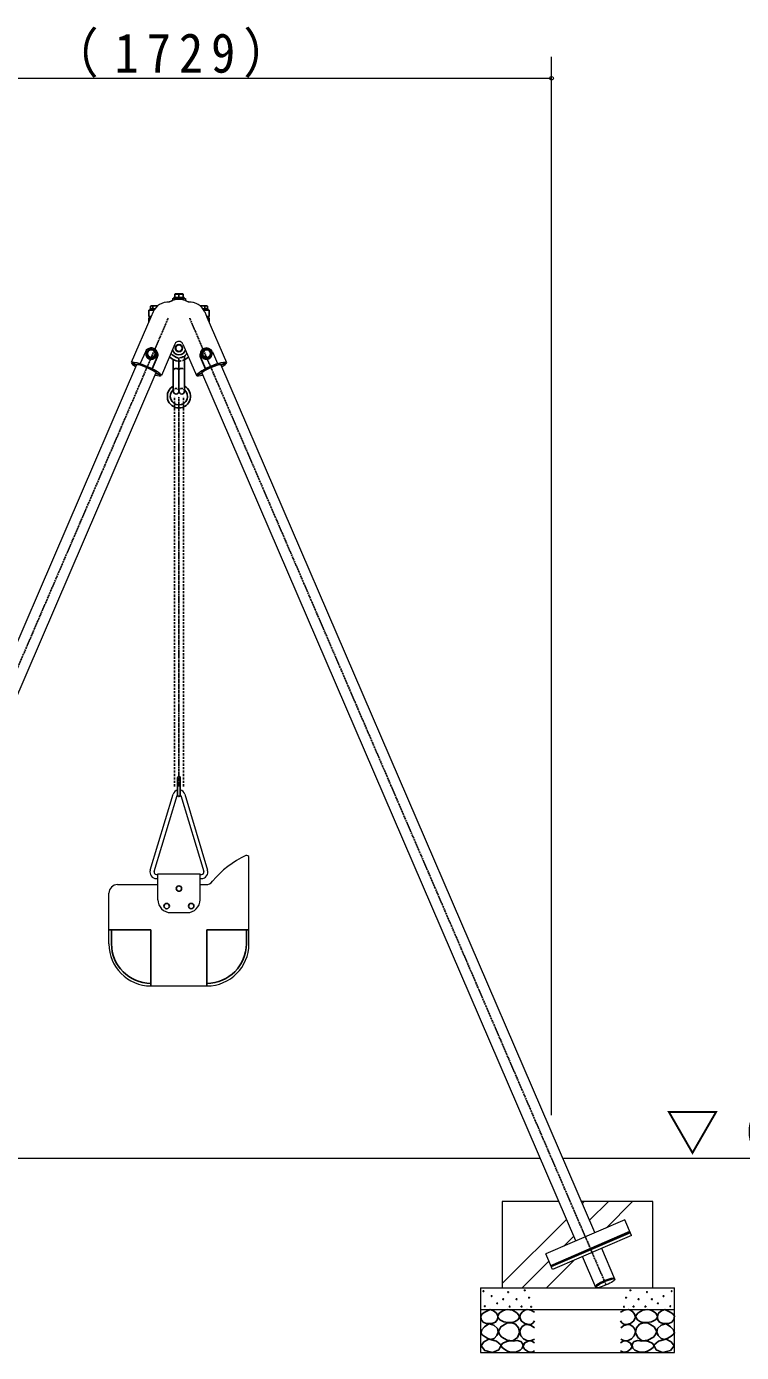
# Model space of a CAD drawing. Units: millimetres, scale not verified. Extents: x -35408 to 50, y -49934 to 13350.
# Drawn here: x -11179 to -9520, y 2450 to 5525 of the extents above; entities that cross this region are included whole.
import ezdxf

# ---------------------------------------------------------------- set-up
doc = ezdxf.new("R2010")
doc.units = ezdxf.units.MM
doc.linetypes.add('USER2', pattern=[6, 3, -1, 1, -1])
doc.linetypes.add('USER4', pattern=[8, 5, -3])
doc.layers.add('線', color=2, linetype='Continuous', lineweight=25)
doc.layers.add('補助', color=2, linetype='Continuous', lineweight=25)
doc.styles.add('ＭＳ ゴシック', font='')
doc.styles.get('ＭＳ ゴシック').set_extended_font_data('MS Gothic')

# ---------------------------------------------------------------- blocks, each defined once
blk = doc.blocks.new('dimension_origin')
at = {"color": 0, "linetype": 'Continuous', "lineweight": -2}
blk.add_circle((0, 0), 1.25, dxfattribs=at)

msp = doc.modelspace()

# ---------------------------------------------------------------- linework, layer by layer
at = {"layer": '線', "color": 7, "lineweight": 13}
for p, q in [((-10840, 4894.25), (-10840, 4889.128)), ((-10840, 4894.25), (-10810, 4894.25)), ((-10810, 4894.25), (-10810, 4889.128)), ((-10884.896, 4862.791), (-10889.979, 4851)), ((-10765.104, 4862.791), (-10760.021, 4851)), ((-10889.979, 4851), (-10935.527, 4745.326)), ((-10760.021, 4851), (-10714.473, 4745.326)), ((-10902.876, 4770.591), (-10914.57, 4743.459)), ((-10834.183, 4788.443), (-10865.734, 4715.243)), ((-10815.817, 4788.443), (-10784.266, 4715.243)), ((-10747.124, 4770.591), (-10735.43, 4743.459)), ((-11790.347, 2727.86), (-10922.547, 4741.21)), ((-10914.57, 4743.459), (-10887.02, 4731.585)), ((-10914.57, 4743.459), (-10914.57, 4742.215)), ((-10875.326, 4758.716), (-10887.02, 4731.585)), ((-10774.674, 4758.716), (-10762.98, 4731.585)), ((-10735.43, 4743.459), (-10762.98, 4731.585)), ((-10735.43, 4743.459), (-10735.43, 4742.215)), ((-9859.653, 2727.86), (-10727.453, 4741.21)), ((-11745.717, 2708.623), (-10877.868, 4722.084)), ((-10887.02, 4731.585), (-10887.02, 4730.763)), ((-9904.283, 2708.623), (-10772.132, 4722.084)), ((-10762.98, 4731.585), (-10762.98, 4730.763)), ((-10891.658, 3568.338), (-10838.402, 3744.635)), ((-10882.564, 3565.59), (-10829.308, 3741.888)), ((-10820.692, 3741.888), (-10767.436, 3565.59)), ((-10811.598, 3744.635), (-10758.342, 3568.338)), ((-10662.5, 3397.5), (-10662.5, 3597.51)), ((-10877.299, 3558.5), (-10874, 3558.5)), ((-10877.299, 3549), (-10874, 3549)), ((-10874, 3500), (-10874, 3560)), ((-10874, 3560), (-10776, 3560)), ((-10776, 3500), (-10776, 3560)), ((-10776, 3558.5), (-10772.701, 3558.5)), ((-10776, 3549), (-10772.701, 3549)), ((-10987.5, 3397.5), (-10987.5, 3515)), ((-10967.5, 3535), (-10874, 3535)), ((-10776, 3535), (-10762.448, 3535)), ((-10844, 3470), (-10806, 3470)), ((-10890, 3300), (-10760, 3300)), ((-9986.771, 2900), (-11663.229, 2900)), ((-9275, 2900), (-9933.849, 2900)), ((-9943.669, 2800), (-10075, 2800)), ((-10075, 2800), (-10075, 2600)), ((-9725, 2800), (-9890.747, 2800)), ((-9725, 2600), (-9725, 2800)), ((-9790.274, 2757.763), (-9973.94, 2678.599)), ((-9774.601, 2721.401), (-9790.274, 2757.763)), ((-9777.35, 2727.779), (-9961.016, 2648.615)), ((-9774.601, 2721.401), (-9958.267, 2642.237)), ((-9958.267, 2642.237), (-9973.94, 2678.599)), ((-9813.157, 2619.987), (-9843.98, 2691.497)), ((-9857.788, 2600.75), (-9888.61, 2672.26)), ((-10125, 2600), (-10125, 2450)), ((-10125, 2600), (-9675, 2600)), ((-9675, 2450), (-9675, 2600)), ((-10125, 2550), (-9675, 2550)), ((-10125, 2450), (-9675, 2450))]:
    msp.add_line(p, q, dxfattribs=at)
at = {"layer": '線'}
for p, q in [((-10837, 4896.75), (-10813, 4896.75)), ((-10837, 4894.25), (-10837, 4896.75)), ((-10837, 4894.25), (-10813, 4894.25)), ((-10834.5, 4904.461), (-10834, 4904.75)), ((-10834.5, 4896.75), (-10834.5, 4904.461)), ((-10815.5, 4896.75), (-10834.5, 4896.75)), ((-10816, 4904.75), (-10834, 4904.75)), ((-10825, 4896.75), (-10825, 4903.613)), ((-10815.5, 4904.461), (-10816, 4904.75)), ((-10815.5, 4896.75), (-10815.5, 4904.461)), ((-10813, 4896.75), (-10813, 4894.25)), ((-10895, 4867.25), (-10895, 4852.25)), ((-10895, 4867.25), (-10882.615, 4867.25)), ((-10892, 4869.75), (-10880.984, 4869.75)), ((-10892, 4867.25), (-10892, 4869.75)), ((-10892, 4867.25), (-10882.615, 4867.25)), ((-10890.97, 4876.113), (-10889, 4877.25)), ((-10890.97, 4869.75), (-10890.97, 4876.113)), ((-10890.97, 4869.75), (-10880.984, 4869.75)), ((-10873.953, 4877.25), (-10889, 4877.25)), ((-10885.485, 4869.75), (-10885.485, 4876.113)), ((-10761, 4877.25), (-10776.047, 4877.25)), ((-10769.016, 4869.75), (-10758, 4869.75)), ((-10769.016, 4869.75), (-10759.03, 4869.75)), ((-10767.385, 4867.25), (-10758, 4867.25)), ((-10767.385, 4867.25), (-10755, 4867.25)), ((-10764.515, 4869.75), (-10764.515, 4876.113)), ((-10759.03, 4876.113), (-10761, 4877.25)), ((-10759.03, 4869.75), (-10759.03, 4876.113)), ((-10758, 4869.75), (-10758, 4867.25)), ((-10755, 4867.25), (-10755, 4852.25)), ((-10895, 4852.25), (-10889.44, 4852.25)), ((-10895, 4849), (-10895, 4839.35)), ((-10895, 4849), (-10890.841, 4849)), ((-10760.56, 4852.25), (-10755, 4852.25)), ((-10759.159, 4849), (-10755, 4849)), ((-10755, 4849), (-10755, 4839.35)), ((-10889.101, 4777.082), (-10898.601, 4771.681)), ((-10898.601, 4771.681), (-10898.601, 4761.092)), ((-10879.601, 4771.681), (-10889.101, 4777.082)), ((-10879.601, 4761.092), (-10879.601, 4771.681)), ((-10760.878, 4777.085), (-10770.378, 4771.683)), ((-10770.378, 4771.683), (-10770.378, 4761.095)), ((-10751.378, 4771.683), (-10760.878, 4777.085)), ((-10751.378, 4761.095), (-10751.378, 4771.683)), ((-10935.419, 4745.335), (-10924.785, 4740.791)), ((-10935.417, 4745.026), (-10924.778, 4740.468)), ((-10901.101, 4765.087), (-10901.101, 4764.653)), ((-10898.601, 4761.092), (-10889.101, 4755.691)), ((-10898.601, 4761.092), (-10898.601, 4759.686)), ((-10898.601, 4759.686), (-10889.101, 4754.284)), ((-10889.101, 4755.691), (-10879.601, 4761.092)), ((-10889.101, 4754.284), (-10879.601, 4759.686)), ((-10875.185, 4758.221), (-10887.02, 4730.763)), ((-10879.601, 4759.686), (-10879.601, 4761.092)), ((-10877.101, 4765.087), (-10877.101, 4764.653)), ((-10830.646, 4757.22), (-10841.039, 4763.22)), ((-10838, 4751.963), (-10838, 4679)), ((-10825, 4752.804), (-10825, 4679)), ((-10825, 4749), (-10825, 4679)), ((-10812, 4758.671), (-10812, 4679)), ((-10774.815, 4758.221), (-10762.98, 4730.763)), ((-10772.878, 4765.09), (-10772.878, 4764.656)), ((-10770.378, 4761.095), (-10760.878, 4755.693)), ((-10770.378, 4761.095), (-10770.378, 4759.688)), ((-10770.378, 4759.688), (-10760.878, 4754.287)), ((-10760.878, 4755.693), (-10751.378, 4761.095)), ((-10760.878, 4754.287), (-10751.378, 4759.688)), ((-10751.378, 4759.688), (-10751.378, 4761.095)), ((-10748.878, 4765.09), (-10748.878, 4764.656)), ((-10714.583, 4745.026), (-10725.222, 4740.468)), ((-10714.581, 4745.335), (-10725.215, 4740.791)), ((-10876.517, 4719.792), (-10865.878, 4715.234)), ((-10876.454, 4720.142), (-10865.82, 4715.599)), ((-10829, 4731.5), (-10834, 4731.5)), ((-10773.546, 4720.142), (-10784.18, 4715.599)), ((-10773.483, 4719.792), (-10784.122, 4715.234)), ((-10828, 3742.087), (-10828, 3783.087)), ((-10822, 3742.087), (-10822, 3783.087)), ((-10987.5, 3430), (-10890, 3430)), ((-10981.5, 3397.5), (-10981.5, 3430)), ((-10890, 3430), (-10890, 3300)), ((-10760, 3430), (-10662.5, 3430)), ((-10760, 3430), (-10760, 3300)), ((-10668.5, 3397.5), (-10668.5, 3430)), ((-9778.394, 2730.202), (-9962.06, 2651.037))]:
    msp.add_line(p, q, dxfattribs=at)
at = {"layer": '線', "color": 20, "linetype": 'USER2'}
for p, q in [((-11816.198, 2606.494), (-10850, 4848.132)), ((-9833.802, 2606.494), (-10800, 4848.132)), ((-10825, 3762.587), (-10825, 4667.168))]:
    msp.add_line(p, q, dxfattribs=at)
at = {"layer": '線', "color": 4, "linetype": 'USER4'}
for p, q in [((-10821, 4731.5), (-10816, 4731.5)), ((-10835.5, 3762.587), (-10835.5, 4667.168)), ((-10814.5, 3762.587), (-10814.5, 4667.168))]:
    msp.add_line(p, q, dxfattribs=at)
at = {"layer": '線'}
for centre, radius in [((-10825, 4779), 8.5), ((-10825, 4779), 7.5), ((-10825, 3525.693), 6.329), ((-10853.479, 3485.189), 6.329), ((-10796.521, 3485.189), 6.329)]:
    msp.add_circle(centre, radius, dxfattribs=at)
at = {"layer": '線', "color": 7, "lineweight": 13}
for centre, radius, start, end in [((-10871.34, 4984.09), 100, 278.89578, 288.77215), ((-10825, 4847.75), 44, 59.48744, 120.51256), ((-10778.66, 4984.09), 100, 251.22785, 261.10422), ((-10850, 4847.75), 38, 85.98601, 156.68285), ((-10800, 4847.75), 38, 23.31715, 94.01399), ((-10825, 4784.484), 10, 23.31715, 156.68285), ((-10825, 3740.587), 14, 102.37363, 163.19131), ((-10825, 3740.587), 14, 16.80869, 77.62637), ((-10825, 3740.587), 4.5, 131.81031, 163.19131), ((-10825, 3740.587), 4.5, 16.80869, 48.18969), ((-10588.53, 3417.039), 201.993, 113.63305, 141.57657), ((-10667.5, 3597.51), 5, 0, 113.63305), ((-10877.299, 3564), 15, 163.19131, 270), ((-10772.701, 3564), 15, 270, 16.80869), ((-10877.299, 3564), 5.5, 163.19131, 270), ((-10772.701, 3564), 5.5, 270, 16.80869), ((-10762.448, 3555), 20, 270, 321.57657), ((-10967.5, 3515), 20, 90, 180), ((-10844, 3500), 30, 180, 270), ((-10806, 3500), 30, 270, 0), ((-10890, 3397.5), 97.5, 180, 270), ((-10760, 3397.5), 97.5, 270, 0)]:
    msp.add_arc(centre, radius, start, end, dxfattribs=at)
at = {"layer": '線'}
for centre, radius, start, end in [((-10829.75, 4890.742), 13.72, 69.74445, 110.25555), ((-10820.25, 4890.742), 13.72, 69.74445, 110.25555), ((-10888.227, 4871.363), 5.485, 60.00001, 119.99999), ((-10880, 4863.454), 13.796, 68.94861, 113.42654), ((-10770, 4863.454), 13.796, 66.57346, 111.05139), ((-10761.773, 4871.363), 5.485, 60.00001, 119.99999), ((-10825, 4779), 22.5, 213.93609, 224.53399), ((-10825, 4779), 15.75, 196.08112, 343.91888), ((-10825, 4779), 22.5, 309.90447, 326.06391), ((-10825, 4779), 30, 222.74815, 270), ((-10825, 4779), 22.5, 255.46601, 261.3184), ((-10829, 4752.804), 4, 0, 81.3184), ((-10825, 4779), 22.5, 273.41244, 301.90804), ((-10808, 4758.671), 4, 129.90447, 180), ((-10825, 4779), 30, 295.67929, 317.25185), ((-10834, 4727.5), 4, 90, 180), ((-10829, 4727.5), 4, 0, 90), ((-10825, 4667.168), 27, 118.7822, 61.2178), ((-10825, 4667.168), 20, 130.5416, 49.4584), ((-10831.5, 4679), 6.5, 180, 0), ((-10818.5, 4679), 6.5, 180, 0), ((-10825, 3783.087), 3, 0, 180), ((-10825, 3742.087), 3, 180, 0), ((-10890, 3397.5), 91.5, 180, 270), ((-10760, 3397.5), 91.5, 270, 0)]:
    msp.add_arc(centre, radius, start, end, dxfattribs=at)
at = {"layer": '線', "color": 4, "linetype": 'USER4'}
for centre, radius, start, end in [((-10825, 4779), 30, 270, 295.67929), ((-10821, 4727.5), 4, 90, 180), ((-10816, 4727.5), 4, 0, 90), ((-10831.5, 4679), 6.5, 0, 180), ((-10818.5, 4679), 6.5, 0, 180)]:
    msp.add_arc(centre, radius, start, end, dxfattribs=at)
at = {"layer": '線', "color": 7, "lineweight": 13}
for centre, major_axis, ratio, start_param, end_param in [((-10889.101, 4764.653), (-13.775, 5.937), 0.984811, 3.14159265, 6.28318531), ((-10760.899, 4764.653), (13.775, 5.937), 0.984811, 0, 3.14159265), ((-10900.795, 4729.902), (-34.897, 15.041), 0.173648, 5.1916784, 6.21228607), ((-10900.442, 4730.722), (-34.897, 15.041), 0.173648, 0.10753151, 0.87698301), ((-10749.205, 4729.902), (34.897, 15.041), 0.173648, 0.07089924, 1.09150691), ((-10749.558, 4730.722), (34.897, 15.041), 0.173648, 5.4062023, 6.1756538), ((-10900.795, 4729.902), (-34.897, 15.041), 0.173648, 3.24912416, 4.38251259), ((-10900.442, 4730.722), (-34.897, 15.041), 0.173648, 2.26460999, 3.05923435), ((-10749.205, 4729.902), (34.897, 15.041), 0.173648, 1.90067271, 3.03406115), ((-10749.558, 4730.722), (34.897, 15.041), 0.173648, 3.22395096, 4.01857532)]:
    msp.add_ellipse(centre, major_axis=major_axis, ratio=ratio, start_param=start_param, end_param=end_param, dxfattribs=at)
at = {"layer": '線'}
for centre, major_axis, ratio, start_param, end_param in [((-10889.101, 4765.087), (12, 0), 0.984808, 1.59735574, 7.82742222), ((-10888.96, 4764.158), (-13.775, 5.937), 0.984811, 3.14159265, 3.68660327), ((-10761.04, 4764.158), (13.775, 5.937), 0.984811, 2.59658204, 3.14159265), ((-10760.878, 4765.09), (12, 0), 0.984808, 1.59735574, 7.82742222), ((-10900.795, 4729.902), (-24.336, 10.489), 0.173648, 5.88738271, 6.17340503), ((-10900.442, 4730.722), (-24.336, 10.489), 0.173648, 0.14896732, 0.39580277), ((-10900.795, 4729.902), (-24.336, 10.489), 0.173648, 3.56601965, 5.88738271), ((-10889.101, 4764.653), (12, 0), 0.984808, 3.14159265, 6.28318531), ((-10760.878, 4764.656), (12, 0), 0.984808, 3.14159265, 6.28318531), ((-10749.205, 4729.902), (24.336, 10.489), 0.173648, 0.39580443, 2.71716737), ((-10749.205, 4729.902), (24.336, 10.489), 0.173648, 0.10978028, 0.39580443), ((-10749.558, 4730.722), (24.336, 10.489), 0.173648, 5.8873807, 6.13421799), ((-10900.442, 4730.722), (-24.336, 10.489), 0.173648, 2.71716582, 3.01782964), ((-10900.795, 4729.902), (-24.336, 10.489), 0.173648, 3.28803629, 3.56601965), ((-10749.205, 4729.902), (24.336, 10.489), 0.173648, 2.71716737, 2.99514901), ((-10749.558, 4730.722), (24.336, 10.489), 0.173648, 3.26535567, 3.56601777), ((-9836.252, 2612.178), (22.315, 9.618), 0.173648, 0, 3.14159265)]:
    msp.add_ellipse(centre, major_axis=major_axis, ratio=ratio, start_param=start_param, end_param=end_param, dxfattribs=at)
for centre in [(-10889.101, 4766.477), (-10760.878, 4766.479)]:
    msp.add_ellipse(centre, major_axis=(-9, 0), ratio=0.984808, dxfattribs=at)
at = {"layer": '線', "color": 7, "lineweight": 13}
msp.add_ellipse((-9835.473, 2610.369), major_axis=(22.315, 9.618), ratio=0.173648, dxfattribs=at)
at = {"layer": '補助', "lineweight": 13}
for p, q in [((-9960.31, 3000), (-9960.31, 5454.75)), ((-11689.69, 5404.75), (-9960.31, 5404.75)), ((-9888.899, 2795.713), (-9884.612, 2800)), ((-9871.994, 2756.492), (-9828.485, 2800)), ((-9833.02, 2739.339), (-9772.359, 2800)), ((-10075, 2609.612), (-9925.881, 2758.731)), ((-9931.664, 2696.821), (-9908.976, 2719.509)), ((-10028.485, 2600), (-9966.695, 2661.79)), ((-9972.359, 2600), (-9908.801, 2663.558))]:
    msp.add_line(p, q, dxfattribs=at)
at = {"layer": '補助'}
for points in [[(-10102.551, 2549.402), (-10109.014, 2546.862), (-10115.225, 2543.382), (-10121.083, 2539.344), (-10124.731, 2533.877), (-10123.719, 2526.294), (-10118.711, 2519.935), (-10111.845, 2517.345), (-10104.136, 2517.084), (-10096.523, 2517.688), (-10090.194, 2520.252), (-10086.442, 2525.538), (-10085.125, 2531.976), (-10085.973, 2537.181), (-10088.927, 2542.115), (-10095.087, 2546.942)], [(-10063.127, 2549.493), (-10068.032, 2548.876), (-10073.669, 2546.79), (-10081.64, 2541.002), (-10085.292, 2534.086), (-10084.417, 2530.124), (-10080.696, 2525.707), (-10071.205, 2520.934), (-10061.235, 2519.49), (-10053.885, 2519.318), (-10046.369, 2520.842), (-10038.77, 2525.456), (-10035.016, 2531.653), (-10035.986, 2536.306), (-10040.693, 2541.654), (-10051.361, 2547.861)], [(-9736.873, 2549.493), (-9731.968, 2548.876), (-9726.331, 2546.79), (-9718.36, 2541.002), (-9714.708, 2534.086), (-9715.583, 2530.124), (-9719.304, 2525.707), (-9728.795, 2520.934), (-9738.765, 2519.49), (-9746.115, 2519.318), (-9753.631, 2520.842), (-9761.23, 2525.456), (-9764.984, 2531.653), (-9764.014, 2536.306), (-9759.307, 2541.654), (-9748.639, 2547.861)], [(-9697.449, 2549.402), (-9690.986, 2546.862), (-9684.775, 2543.382), (-9678.917, 2539.344), (-9675.269, 2533.877), (-9676.281, 2526.294), (-9681.289, 2519.935), (-9688.155, 2517.345), (-9695.864, 2517.084), (-9703.477, 2517.688), (-9709.806, 2520.252), (-9713.558, 2525.538), (-9714.875, 2531.976), (-9714.027, 2537.181), (-9711.073, 2542.115), (-9704.913, 2546.942)], [(-10105.086, 2516.45), (-10110.415, 2513.657), (-10115.859, 2509.479), (-10122.308, 2502.659), (-10124.731, 2495.855), (-10121.103, 2491.027), (-10114.592, 2486.666), (-10107.954, 2482.379), (-10101.284, 2480.329), (-10093.64, 2482.776), (-10087.343, 2489.201), (-10084.236, 2497.478), (-10085.759, 2505.994), (-10093.917, 2513.245)], [(-10075.831, 2485.163), (-10063.242, 2478.307), (-10049.883, 2477.324), (-10039.599, 2484.778), (-10034.747, 2496.515), (-10037.027, 2507.293), (-10043.936, 2515.436), (-10052.761, 2518.869), (-10063.938, 2517.598), (-10077.692, 2509.543), (-10083.669, 2498.678), (-10081.034, 2491.484)], [(-9724.169, 2485.163), (-9736.758, 2478.307), (-9750.117, 2477.324), (-9760.401, 2484.778), (-9765.253, 2496.515), (-9762.973, 2507.293), (-9756.064, 2515.436), (-9747.239, 2518.869), (-9736.062, 2517.598), (-9722.308, 2509.543), (-9716.331, 2498.678), (-9718.966, 2491.484)], [(-9694.914, 2516.45), (-9689.585, 2513.657), (-9684.141, 2509.479), (-9677.692, 2502.659), (-9675.269, 2495.855), (-9678.897, 2491.027), (-9685.408, 2486.666), (-9692.046, 2482.379), (-9698.716, 2480.329), (-9706.36, 2482.776), (-9712.657, 2489.201), (-9715.764, 2497.478), (-9714.241, 2505.994), (-9706.083, 2513.245)], [(-10105.905, 2480.517), (-10117.225, 2474.498), (-10124.036, 2465.683), (-10115.549, 2454.413), (-10097.114, 2450.299), (-10082.761, 2456.41), (-10077.335, 2466.782), (-10088.117, 2475.89)], [(-10048.802, 2476.373), (-10056.337, 2476.999), (-10064.479, 2475.562), (-10073.406, 2471.504), (-10077.723, 2466.102), (-10075.037, 2461.419), (-10069.074, 2456.912), (-10062.595, 2453.068), (-10055.289, 2450.695), (-10043.44, 2450.928), (-10033.124, 2455.02), (-10028.421, 2459.827), (-10026.367, 2465.561), (-10027.427, 2470.709), (-10031.503, 2475.292), (-10039.901, 2477.832)], [(-9751.198, 2476.373), (-9743.663, 2476.999), (-9735.521, 2475.562), (-9726.594, 2471.504), (-9722.277, 2466.102), (-9724.963, 2461.419), (-9730.926, 2456.912), (-9737.405, 2453.068), (-9744.711, 2450.695), (-9756.56, 2450.928), (-9766.876, 2455.02), (-9771.579, 2459.827), (-9773.633, 2465.561), (-9772.573, 2470.709), (-9768.497, 2475.292), (-9760.099, 2477.832)], [(-9694.095, 2480.517), (-9682.775, 2474.498), (-9675.964, 2465.683), (-9684.451, 2454.413), (-9702.886, 2450.299), (-9717.239, 2456.41), (-9722.665, 2466.782), (-9711.883, 2475.89)]]:
    msp.add_lwpolyline(points, close=True, dxfattribs=at)
for points in [[(-10000, 2543.299), (-10008.427, 2548.154), (-10017.11, 2549.636), (-10022.729, 2547.948), (-10027.883, 2544.249), (-10032.355, 2538.941), (-10034.22, 2532.209), (-10030.552, 2523.439), (-10022.496, 2517), (-10014.197, 2514.621), (-10006.971, 2515.733), (-10002.921, 2519.109), (-10000, 2523.654)], [(-9800, 2543.299), (-9791.573, 2548.154), (-9782.89, 2549.636), (-9777.271, 2547.948), (-9772.117, 2544.249), (-9767.645, 2538.941), (-9765.78, 2532.209), (-9769.448, 2523.439), (-9777.504, 2517), (-9785.803, 2514.621), (-9793.029, 2515.733), (-9797.079, 2519.109), (-9800, 2523.654)], [(-10000.317, 2507.178), (-10007.457, 2512.64), (-10015.526, 2515.099), (-10022.231, 2513.875), (-10028.199, 2510.03), (-10032.592, 2504.249), (-10034.22, 2497.039), (-10031.556, 2488.431), (-10025.348, 2481.513), (-10017.709, 2477.642), (-10010.139, 2476.761), (-10004.985, 2478.2), (-10000.317, 2480.88)], [(-9799.683, 2507.178), (-9792.543, 2512.64), (-9784.474, 2515.099), (-9777.769, 2513.875), (-9771.801, 2510.03), (-9767.408, 2504.249), (-9765.78, 2497.039), (-9768.444, 2488.431), (-9774.652, 2481.513), (-9782.291, 2477.642), (-9789.861, 2476.761), (-9795.015, 2478.2), (-9799.683, 2480.88)], [(-10000, 2472.642), (-10006.018, 2475.96), (-10013.308, 2476.761), (-10022.024, 2472.427), (-10026.298, 2465.671), (-10025.686, 2462.001), (-10022.813, 2457.75), (-10015.651, 2452.278), (-10008.238, 2450.462), (-10003.942, 2451.514), (-10000, 2453.631)], [(-9800, 2472.642), (-9793.982, 2475.96), (-9786.692, 2476.761), (-9777.976, 2472.427), (-9773.702, 2465.671), (-9774.314, 2462.001), (-9777.187, 2457.75), (-9784.349, 2452.278), (-9791.762, 2450.462), (-9796.058, 2451.514), (-9800, 2453.631)]]:
    msp.add_lwpolyline(points, dxfattribs=at)
for centre in [(-10118.394, 2592.177), (-10061.044, 2589.959), (-10022.583, 2594.091), (-9777.417, 2594.091), (-9738.956, 2589.959), (-9681.606, 2592.177), (-10115.225, 2557.323), (-10099.383, 2580.77), (-10086.392, 2563.977), (-10072.451, 2573.483), (-10057.559, 2556.373), (-10041.504, 2573.549), (-10029.881, 2556.521), (-10012.582, 2577.063), (-10007.717, 2555.98), (-9792.283, 2555.98), (-9787.418, 2577.063), (-9770.119, 2556.521), (-9758.496, 2573.549), (-9742.441, 2556.373), (-9727.549, 2573.483), (-9713.608, 2563.977), (-9700.617, 2580.77), (-9684.775, 2557.323)]:
    msp.add_circle(centre, 1, dxfattribs=at)

# ---------------------------------------------------------------- block references
at = {"layer": '補助', "lineweight": 13, "xscale": 3.33, "yscale": 3.33, "rotation": 180}
msp.add_blockref('dimension_origin', (-9960.31, 5404.75), dxfattribs=at)

# ---------------------------------------------------------------- texts
at = {"layer": '補助', "char_height": 91.64, "style": 'ＭＳ ゴシック'}
for s, insert, attachment_point in [('\\T1.33;\\W0.9;（1729）', (-10825, 5405.75), 8), ('\\T1.5;▽GL', (-9695.833, 2908.333), 7)]:
    msp.add_mtext(s, dxfattribs=dict(at, insert=insert, attachment_point=attachment_point))

doc.saveas('drawing.dxf')
